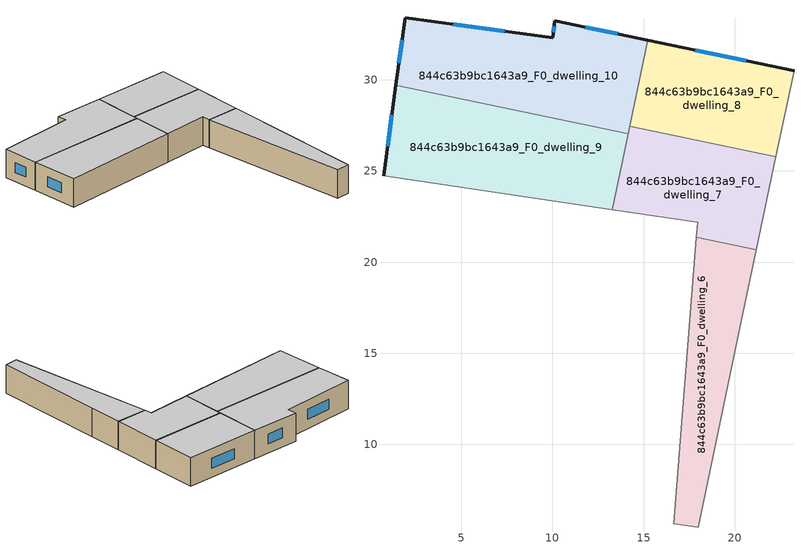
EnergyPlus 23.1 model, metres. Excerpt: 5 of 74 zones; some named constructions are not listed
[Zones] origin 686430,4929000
844c63b9bc1643a9_F0_dwelling_10
 floor ground (EU_floor_Construction): 15.23,32.17 14.15,27.03 1.42,29.7 1.93,33.41 10.01,32.3 10.14,33.24 z0
 wall outside (EU_wall_Construction): 15.23,32.17 10.14,33.24 10.01,32.3 1.93,33.41 1.42,29.7 z0:3
 wall to 844c63b9bc1643a9_F0_dwelling_9 (EU_wall_Construction): 1.42,29.7 14.15,27.03 z0:3
 wall to 844c63b9bc1643a9_F0_dwelling_8 (EU_wall_Construction): 14.24,27.46 15.23,32.17 z0:3
 wall to 844c63b9bc1643a9_F0_dwelling_7 (EU_wall_Construction): 14.15,27.03 14.24,27.46 z0:3
 window (EU_Window_Construction): 13.57,32.52 11.79,32.89 / 1.76,32.2 1.58,30.91 / 7.38,32.66 4.56,33.05 / 10.1,32.93 10.05,32.61 z0.98:2.02
 ceiling to 844c63b9bc1643a9_F1_dwelling_10 (EU_floor_Construction): 14.15,27.03 15.23,32.17 10.14,33.24 10.01,32.3 1.93,33.41 1.42,29.7 z3
844c63b9bc1643a9_F0_dwelling_6
 floor ground (EU_floor_Construction): 21.19,20.67 18,5.45 16.64,5.65 17.9,21.36 z0
 wall adiabatic (EU_wall_Construction): 17.9,21.36 16.64,5.65 18,5.45 z0:3
 wall to 844c63b9bc1643a9_F0_dwelling_7 (EU_wall_Construction): 21.19,20.67 17.9,21.36 z0:3
 wall to 844c63b9bc1643a9_F0_dwelling_4 (EU_wall_Construction): 18,5.45 20.45,17.16 z0:3
 wall to 844c63b9bc1643a9_F0_dwelling_5 (EU_wall_Construction): 20.45,17.16 21.19,20.67 z0:3
 ceiling to 844c63b9bc1643a9_F1_dwelling_6 (EU_floor_Construction): 18,5.45 21.19,20.67 17.9,21.36 16.64,5.65 z3
844c63b9bc1643a9_F0_dwelling_7
 floor ground (EU_floor_Construction): 22.26,25.78 21.19,20.67 17.9,21.36 17.97,22.19 13.28,22.89 14.24,27.46 z0
 wall adiabatic (EU_wall_Construction): 13.28,22.89 17.97,22.19 17.9,21.36 z0:3
 wall to 844c63b9bc1643a9_F0_dwelling_5 (EU_wall_Construction): 21.19,20.67 22.26,25.78 z0:3
 wall to 844c63b9bc1643a9_F0_dwelling_9 (EU_wall_Construction): 14.15,27.03 13.28,22.89 z0:3
 wall to 844c63b9bc1643a9_F0_dwelling_8 (EU_wall_Construction): 22.26,25.78 14.24,27.46 z0:3
 ceiling to 844c63b9bc1643a9_F1_dwelling_7 (EU_floor_Construction): 21.19,20.67 22.26,25.78 14.24,27.46 13.28,22.89 17.97,22.19 17.9,21.36 z3
844c63b9bc1643a9_F0_dwelling_8
 floor ground (EU_floor_Construction): 23.25,30.49 22.26,25.78 14.24,27.46 15.23,32.17 z0
 wall outside (EU_wall_Construction): 23.25,30.49 15.23,32.17 z0:3
 wall to 844c63b9bc1643a9_F0_dwelling_5 (EU_wall_Construction): 22.26,25.78 23.25,30.49 z0:3
 window (EU_Window_Construction): 20.64,31.03 17.84,31.62 z0.98:2.02
 ceiling to 844c63b9bc1643a9_F1_dwelling_8 (EU_floor_Construction): 22.26,25.78 23.25,30.49 15.23,32.17 14.24,27.46 z3
844c63b9bc1643a9_F0_dwelling_9
 floor ground (EU_floor_Construction): 14.15,27.03 13.28,22.89 0.74,24.75 1.42,29.7 z0
 wall outside (EU_wall_Construction): 1.42,29.7 0.74,24.75 z0:3
 wall adiabatic (EU_wall_Construction): 0.74,24.75 13.28,22.89 z0:3
 window (EU_Window_Construction): 1.2,28.09 0.96,26.36 z0.98:2.02
 ceiling to 844c63b9bc1643a9_F1_dwelling_9 (EU_floor_Construction): 13.28,22.89 14.15,27.03 1.42,29.7 0.74,24.75 z3
[SCHEDULE:FILE] Column Number=1; Rows to Skip at Top=0; Number of Hours of Data=8760; Column Separator=Comma; Interpolate to Timestep=No; Minutes per Item=60; Adjust Schedule for Daylight Savings=Yes
Name | File
EU_Step8_GainSchedule_844c63b9bc1643a9_F1_dwelling_0_f000 | ../../schedules/844c63b9bc1643a9/844c63b9bc1643a9_F1_dwelling_0_f000_gain.csv
EU_Step8_GainSchedule_844c63b9bc1643a9_F1_dwelling_1_f000 | ../../schedules/844c63b9bc1643a9/844c63b9bc1643a9_F1_dwelling_1_f000_gain.csv
EU_Step8_GainSchedule_844c63b9bc1643a9_F1_dwelling_2_f000 | ../../schedules/844c63b9bc1643a9/844c63b9bc1643a9_F1_dwelling_2_f000_gain.csv
EU_Step8_GainSchedule_844c63b9bc1643a9_F1_dwelling_3_f000 | ../../schedules/844c63b9bc1643a9/844c63b9bc1643a9_F1_dwelling_3_f000_gain.csv
EU_Step8_GainSchedule_844c63b9bc1643a9_F1_dwelling_4_f000 | ../../schedules/844c63b9bc1643a9/844c63b9bc1643a9_F1_dwelling_4_f000_gain.csv
EU_Step8_GainSchedule_844c63b9bc1643a9_F1_dwelling_5_f000 | ../../schedules/844c63b9bc1643a9/844c63b9bc1643a9_F1_dwelling_5_f000_gain.csv
EU_Step8_GainSchedule_844c63b9bc1643a9_F1_dwelling_6_f000 | ../../schedules/844c63b9bc1643a9/844c63b9bc1643a9_F1_dwelling_6_f000_gain.csv
EU_Step8_GainSchedule_844c63b9bc1643a9_F1_dwelling_7_f000 | ../../schedules/844c63b9bc1643a9/844c63b9bc1643a9_F1_dwelling_7_f000_gain.csv
EU_Step8_GainSchedule_844c63b9bc1643a9_F1_dwelling_8_f000 | ../../schedules/844c63b9bc1643a9/844c63b9bc1643a9_F1_dwelling_8_f000_gain.csv
EU_Step8_GainSchedule_844c63b9bc1643a9_F1_dwelling_9_f000 | ../../schedules/844c63b9bc1643a9/844c63b9bc1643a9_F1_dwelling_9_f000_gain.csv
EU_Step8_GainSchedule_844c63b9bc1643a9_F1_dwelling_10_f000 | ../../schedules/844c63b9bc1643a9/844c63b9bc1643a9_F1_dwelling_10_f000_gain.csv
EU_Step8_GainSchedule_844c63b9bc1643a9_F2_dwelling_0_f000 | ../../schedules/844c63b9bc1643a9/844c63b9bc1643a9_F2_dwelling_0_f000_gain.csv
EU_Step8_GainSchedule_844c63b9bc1643a9_F2_dwelling_1_f000 | ../../schedules/844c63b9bc1643a9/844c63b9bc1643a9_F2_dwelling_1_f000_gain.csv
EU_Step8_GainSchedule_844c63b9bc1643a9_F2_dwelling_2_f000 | ../../schedules/844c63b9bc1643a9/844c63b9bc1643a9_F2_dwelling_2_f000_gain.csv
EU_Step8_GainSchedule_844c63b9bc1643a9_F2_dwelling_3_f000 | ../../schedules/844c63b9bc1643a9/844c63b9bc1643a9_F2_dwelling_3_f000_gain.csv
EU_Step8_GainSchedule_844c63b9bc1643a9_F2_dwelling_4_f000 | ../../schedules/844c63b9bc1643a9/844c63b9bc1643a9_F2_dwelling_4_f000_gain.csv
EU_Step8_GainSchedule_844c63b9bc1643a9_F2_dwelling_5_f000 | ../../schedules/844c63b9bc1643a9/844c63b9bc1643a9_F2_dwelling_5_f000_gain.csv
EU_Step8_GainSchedule_844c63b9bc1643a9_F2_dwelling_6_f000 | ../../schedules/844c63b9bc1643a9/844c63b9bc1643a9_F2_dwelling_6_f000_gain.csv
EU_Step8_GainSchedule_844c63b9bc1643a9_F2_dwelling_7_f000 | ../../schedules/844c63b9bc1643a9/844c63b9bc1643a9_F2_dwelling_7_f000_gain.csv
EU_Step8_GainSchedule_844c63b9bc1643a9_F2_dwelling_8_f000 | ../../schedules/844c63b9bc1643a9/844c63b9bc1643a9_F2_dwelling_8_f000_gain.csv
EU_Step8_GainSchedule_844c63b9bc1643a9_F2_dwelling_9_f000 | ../../schedules/844c63b9bc1643a9/844c63b9bc1643a9_F2_dwelling_9_f000_gain.csv
EU_Step8_GainSchedule_844c63b9bc1643a9_F2_dwelling_10_f000 | ../../schedules/844c63b9bc1643a9/844c63b9bc1643a9_F2_dwelling_10_f000_gain.csv
EU_Step8_GainSchedule_844c63b9bc1643a9_F4_dwelling_4_f000 | ../../schedules/844c63b9bc1643a9/844c63b9bc1643a9_F4_dwelling_4_f000_gain.csv
EU_Step8_GainSchedule_844c63b9bc1643a9_F4_dwelling_5_f000 | ../../schedules/844c63b9bc1643a9/844c63b9bc1643a9_F4_dwelling_5_f000_gain.csv
EU_Step8_GainSchedule_844c63b9bc1643a9_F4_dwelling_6_f000 | ../../schedules/844c63b9bc1643a9/844c63b9bc1643a9_F4_dwelling_6_f000_gain.csv
EU_Step8_GainSchedule_844c63b9bc1643a9_F4_dwelling_7_f000 | ../../schedules/844c63b9bc1643a9/844c63b9bc1643a9_F4_dwelling_7_f000_gain.csv
EU_Step8_GainSchedule_844c63b9bc1643a9_F4_dwelling_8_f000 | ../../schedules/844c63b9bc1643a9/844c63b9bc1643a9_F4_dwelling_8_f000_gain.csv
EU_Step8_GainSchedule_844c63b9bc1643a9_F4_dwelling_9_f000 | ../../schedules/844c63b9bc1643a9/844c63b9bc1643a9_F4_dwelling_9_f000_gain.csv
EU_Step8_GainSchedule_844c63b9bc1643a9_F5_dwelling_0_f000 | ../../schedules/844c63b9bc1643a9/844c63b9bc1643a9_F5_dwelling_0_f000_gain.csv
EU_Step8_GainSchedule_844c63b9bc1643a9_F5_dwelling_1_f000 | ../../schedules/844c63b9bc1643a9/844c63b9bc1643a9_F5_dwelling_1_f000_gain.csv
EU_Step8_GainSchedule_844c63b9bc1643a9_F5_dwelling_2_f000 | ../../schedules/844c63b9bc1643a9/844c63b9bc1643a9_F5_dwelling_2_f000_gain.csv
EU_Step8_GainSchedule_844c63b9bc1643a9_F5_dwelling_3_f000 | ../../schedules/844c63b9bc1643a9/844c63b9bc1643a9_F5_dwelling_3_f000_gain.csv
EU_Step8_GainSchedule_844c63b9bc1643a9_F5_dwelling_4_f000 | ../../schedules/844c63b9bc1643a9/844c63b9bc1643a9_F5_dwelling_4_f000_gain.csv
EU_Step8_GainSchedule_844c63b9bc1643a9_F5_dwelling_5_f000 | ../../schedules/844c63b9bc1643a9/844c63b9bc1643a9_F5_dwelling_5_f000_gain.csv
EU_Step8_GainSchedule_844c63b9bc1643a9_F5_dwelling_6_f000 | ../../schedules/844c63b9bc1643a9/844c63b9bc1643a9_F5_dwelling_6_f000_gain.csv
EU_Step8_GainSchedule_844c63b9bc1643a9_F5_dwelling_7_f000 | ../../schedules/844c63b9bc1643a9/844c63b9bc1643a9_F5_dwelling_7_f000_gain.csv
EU_Step8_GainSchedule_844c63b9bc1643a9_F5_dwelling_8_f000 | ../../schedules/844c63b9bc1643a9/844c63b9bc1643a9_F5_dwelling_8_f000_gain.csv
EU_Step8_GainSchedule_844c63b9bc1643a9_F5_dwelling_9_f000 | ../../schedules/844c63b9bc1643a9/844c63b9bc1643a9_F5_dwelling_9_f000_gain.csv
